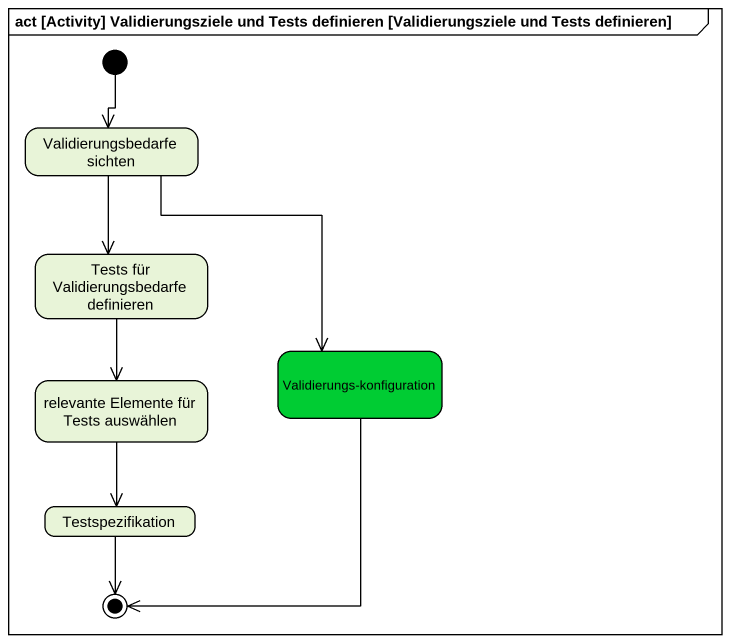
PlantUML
@startuml
mainframe act [Activity] Validierungsziele und Tests definieren [Validierungsziele und Tests definieren]
hide empty description
state "Validierungsbedarfe sichten" as Validierungsbedarfe_sichten
state "Tests für Validierungsbedarfe definieren" as Tests_für
state "relevante Elemente für Tests auswählen" as relevante_Elemente_für
state "Validierungs-konfiguration" as Validierungs_konfiguration #00CC33
state Testspezifikation
[*] --> Validierungsbedarfe_sichten
Validierungsbedarfe_sichten --> Tests_für
Validierungsbedarfe_sichten --> Validierungs_konfiguration
Tests_für --> relevante_Elemente_für
relevante_Elemente_für --> Testspezifikation
Validierungs_konfiguration --> [*]
Testspezifikation --> [*]
@enduml
